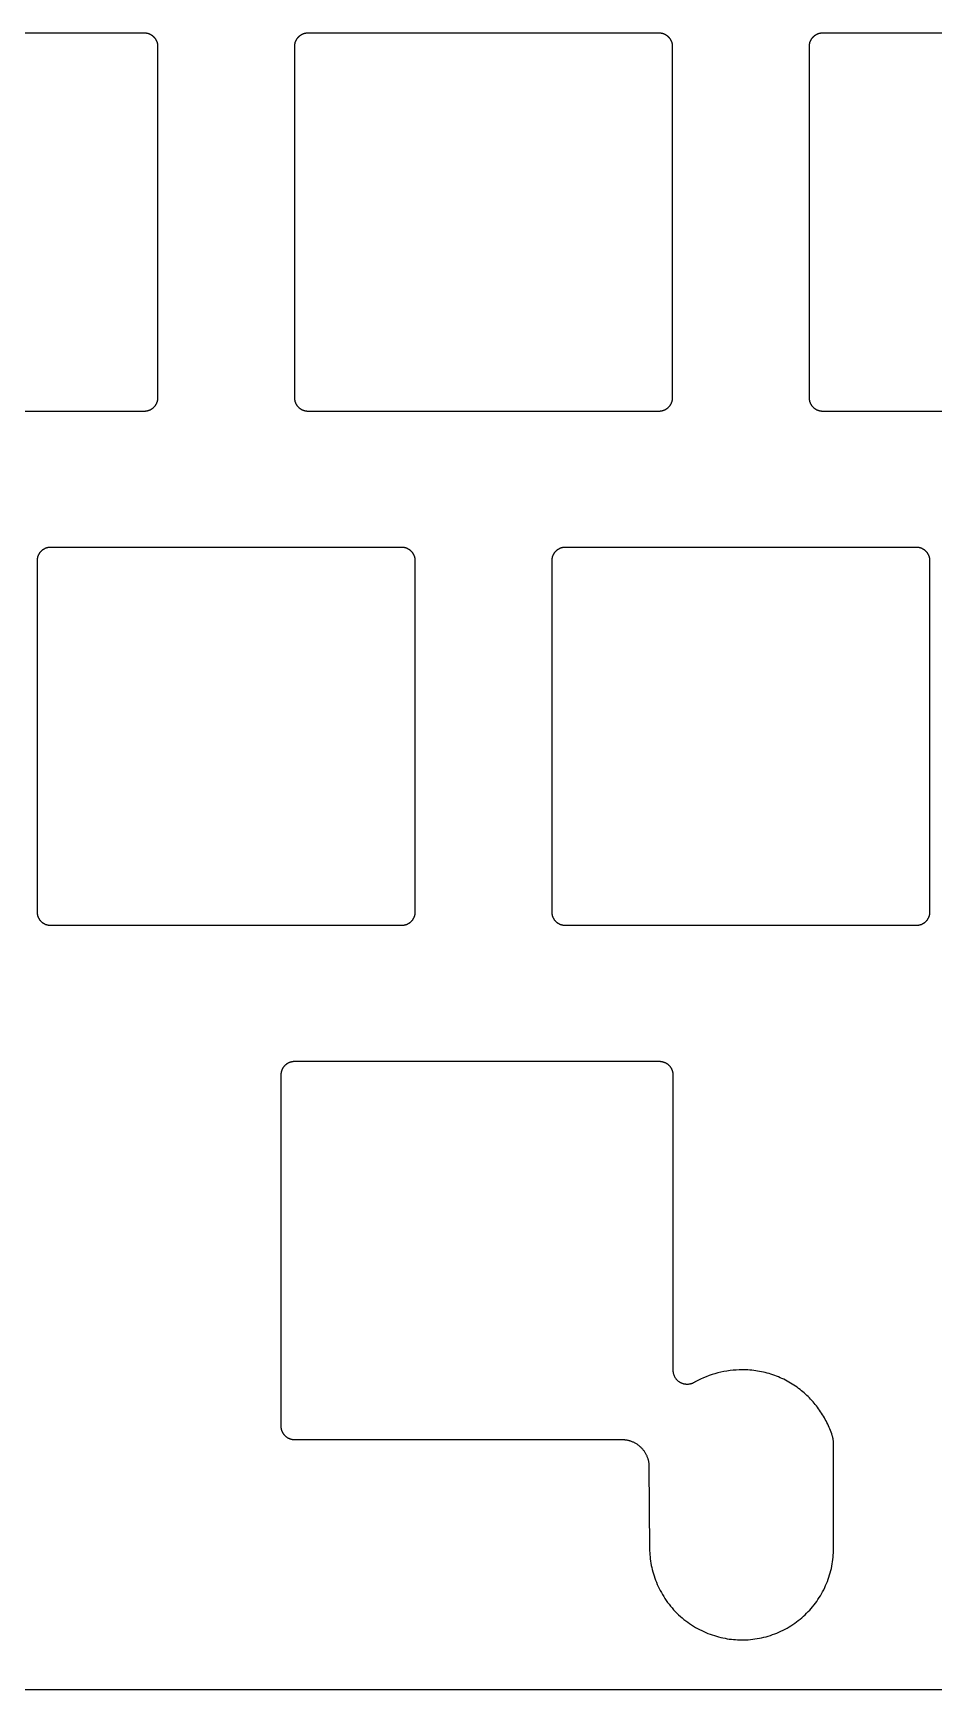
# Model space of a CAD drawing. Header units: millimetres. Extents: x -9 to 295, y -92 to 16.
# Drawn here: x 35.7 to 69.1, y -92.5 to -31.1 of the extents above; entities that cross this region are included whole.
import ezdxf

# ---------------------------------------------------------------- set-up
doc = ezdxf.new("R2010")
doc.units = ezdxf.units.MM
doc.layers.add('Layer 01', color=18, linetype='Continuous', true_color=0x000000)

msp = doc.modelspace()

# ---------------------------------------------------------------- linework, layer by layer
at = {"layer": 'Layer 01'}
for points in [[(26.837, -45.1), (39.838, -45.1), (39.849, -45.1), (39.86, -45.1), (39.871, -45.099), (39.882, -45.098), (39.894, -45.097), (39.905, -45.095), (39.917, -45.094), (39.928, -45.092), (39.94, -45.089), (39.952, -45.087), (39.963, -45.084), (39.975, -45.081), (39.987, -45.077), (39.998, -45.073), (40.01, -45.069), (40.022, -45.065), (40.033, -45.06), (40.045, -45.055), (40.056, -45.05), (40.067, -45.044), (40.078, -45.038), (40.089, -45.032), (40.1, -45.025), (40.111, -45.018), (40.122, -45.011), (40.132, -45.004), (40.143, -44.996), (40.153, -44.988), (40.163, -44.98), (40.172, -44.971), (40.182, -44.963), (40.191, -44.954), (40.2, -44.944), (40.209, -44.935), (40.217, -44.925), (40.226, -44.915), (40.234, -44.905), (40.241, -44.895), (40.249, -44.884), (40.256, -44.874), (40.263, -44.863), (40.269, -44.852), (40.276, -44.841), (40.282, -44.83), (40.287, -44.818), (40.293, -44.807), (40.298, -44.796), (40.302, -44.784), (40.307, -44.772), (40.311, -44.761), (40.315, -44.749), (40.318, -44.738), (40.321, -44.726), (40.324, -44.714), (40.327, -44.703), (40.329, -44.691), (40.331, -44.679), (40.333, -44.668), (40.334, -44.656), (40.335, -44.645), (40.336, -44.634), (40.337, -44.622), (40.337, -44.611), (40.338, -44.6), (40.338, -31.6), (40.337, -31.589), (40.337, -31.578), (40.336, -31.566), (40.335, -31.555), (40.334, -31.544), (40.333, -31.532), (40.331, -31.521), (40.329, -31.509), (40.327, -31.497), (40.324, -31.486), (40.321, -31.474), (40.318, -31.462), (40.315, -31.451), (40.311, -31.439), (40.307, -31.428), (40.302, -31.416), (40.298, -31.405), (40.293, -31.393), (40.287, -31.382), (40.282, -31.37), (40.276, -31.359), (40.269, -31.348), (40.263, -31.337), (40.256, -31.326), (40.249, -31.316), (40.241, -31.305), (40.234, -31.295), (40.226, -31.285), (40.217, -31.275), (40.209, -31.265), (40.2, -31.256), (40.191, -31.247), (40.182, -31.237), (40.172, -31.229), (40.163, -31.22), (40.153, -31.212), (40.143, -31.204), (40.132, -31.196), (40.122, -31.189), (40.111, -31.182), (40.1, -31.175), (40.089, -31.168), (40.078, -31.162), (40.067, -31.156), (40.056, -31.15), (40.045, -31.145), (40.033, -31.14), (40.022, -31.135), (40.01, -31.131), (39.998, -31.127), (39.987, -31.123), (39.975, -31.119), (39.963, -31.116), (39.952, -31.113), (39.94, -31.111), (39.928, -31.108), (39.917, -31.106), (39.905, -31.105), (39.894, -31.103), (39.882, -31.102), (39.871, -31.101), (39.86, -31.101), (39.849, -31.1), (39.838, -31.1), (26.837, -31.1)], [(77.938, -31.1), (64.937, -31.1), (64.926, -31.1), (64.915, -31.101), (64.904, -31.101), (64.893, -31.102), (64.881, -31.103), (64.87, -31.105), (64.858, -31.106), (64.846, -31.108), (64.835, -31.111), (64.823, -31.113), (64.812, -31.116), (64.8, -31.119), (64.788, -31.123), (64.777, -31.127), (64.765, -31.131), (64.753, -31.135), (64.742, -31.14), (64.73, -31.145), (64.719, -31.15), (64.708, -31.156), (64.697, -31.162), (64.686, -31.168), (64.675, -31.175), (64.664, -31.182), (64.653, -31.189), (64.643, -31.196), (64.632, -31.204), (64.622, -31.212), (64.612, -31.22), (64.603, -31.229), (64.593, -31.237), (64.584, -31.247), (64.575, -31.256), (64.566, -31.265), (64.558, -31.275), (64.549, -31.285), (64.541, -31.295), (64.534, -31.305), (64.526, -31.316), (64.519, -31.326), (64.512, -31.337), (64.506, -31.348), (64.499, -31.359), (64.493, -31.37), (64.488, -31.382), (64.482, -31.393), (64.477, -31.405), (64.473, -31.416), (64.468, -31.428), (64.464, -31.439), (64.46, -31.451), (64.457, -31.462), (64.454, -31.474), (64.451, -31.486), (64.448, -31.497), (64.446, -31.509), (64.444, -31.521), (64.442, -31.532), (64.441, -31.544), (64.439, -31.555), (64.439, -31.566), (64.438, -31.578), (64.438, -31.589), (64.437, -31.6), (64.437, -44.6), (64.438, -44.611), (64.438, -44.622), (64.439, -44.634), (64.439, -44.645), (64.441, -44.656), (64.442, -44.668), (64.444, -44.679), (64.446, -44.691), (64.448, -44.703), (64.451, -44.714), (64.454, -44.726), (64.457, -44.738), (64.46, -44.749), (64.464, -44.761), (64.468, -44.772), (64.473, -44.784), (64.477, -44.796), (64.482, -44.807), (64.488, -44.818), (64.493, -44.83), (64.499, -44.841), (64.506, -44.852), (64.512, -44.863), (64.519, -44.874), (64.526, -44.884), (64.534, -44.895), (64.541, -44.905), (64.549, -44.915), (64.558, -44.925), (64.566, -44.935), (64.575, -44.944), (64.584, -44.954), (64.593, -44.963), (64.603, -44.971), (64.612, -44.98), (64.622, -44.988), (64.632, -44.996), (64.643, -45.004), (64.653, -45.011), (64.664, -45.018), (64.675, -45.025), (64.686, -45.032), (64.697, -45.038), (64.708, -45.044), (64.719, -45.05), (64.73, -45.055), (64.742, -45.06), (64.753, -45.065), (64.765, -45.069), (64.777, -45.073), (64.788, -45.077), (64.8, -45.081), (64.812, -45.084), (64.823, -45.087), (64.835, -45.089), (64.846, -45.092), (64.858, -45.094), (64.87, -45.095), (64.881, -45.097), (64.893, -45.098), (64.904, -45.099), (64.915, -45.1), (64.926, -45.1), (64.937, -45.1), (77.938, -45.1)], [(273.428, -92.474), (12.308, -92.474)]]:
    msp.add_lwpolyline(points, dxfattribs=at)
for points in [[(45.887, -45.1), (58.888, -45.1), (58.899, -45.1), (58.91, -45.1), (58.921, -45.099), (58.932, -45.098), (58.944, -45.097), (58.955, -45.095), (58.967, -45.094), (58.978, -45.092), (58.99, -45.089), (59.002, -45.087), (59.013, -45.084), (59.025, -45.081), (59.037, -45.077), (59.048, -45.073), (59.06, -45.069), (59.072, -45.065), (59.083, -45.06), (59.095, -45.055), (59.106, -45.05), (59.117, -45.044), (59.128, -45.038), (59.139, -45.032), (59.15, -45.025), (59.161, -45.018), (59.172, -45.011), (59.182, -45.004), (59.193, -44.996), (59.203, -44.988), (59.213, -44.98), (59.222, -44.971), (59.232, -44.963), (59.241, -44.954), (59.25, -44.944), (59.259, -44.935), (59.267, -44.925), (59.276, -44.915), (59.284, -44.905), (59.291, -44.895), (59.299, -44.884), (59.306, -44.874), (59.313, -44.863), (59.319, -44.852), (59.326, -44.841), (59.332, -44.83), (59.337, -44.818), (59.343, -44.807), (59.348, -44.796), (59.352, -44.784), (59.357, -44.772), (59.361, -44.761), (59.365, -44.749), (59.368, -44.738), (59.371, -44.726), (59.374, -44.714), (59.377, -44.703), (59.379, -44.691), (59.381, -44.679), (59.383, -44.668), (59.384, -44.656), (59.385, -44.645), (59.386, -44.634), (59.387, -44.622), (59.387, -44.611), (59.388, -44.6), (59.388, -31.6), (59.387, -31.589), (59.387, -31.578), (59.386, -31.566), (59.385, -31.555), (59.384, -31.544), (59.383, -31.532), (59.381, -31.521), (59.379, -31.509), (59.377, -31.497), (59.374, -31.486), (59.371, -31.474), (59.368, -31.462), (59.365, -31.451), (59.361, -31.439), (59.357, -31.428), (59.352, -31.416), (59.348, -31.405), (59.343, -31.393), (59.337, -31.382), (59.332, -31.37), (59.326, -31.359), (59.319, -31.348), (59.313, -31.337), (59.306, -31.326), (59.299, -31.316), (59.291, -31.305), (59.284, -31.295), (59.276, -31.285), (59.267, -31.275), (59.259, -31.265), (59.25, -31.256), (59.241, -31.247), (59.232, -31.237), (59.222, -31.229), (59.213, -31.22), (59.203, -31.212), (59.193, -31.204), (59.182, -31.196), (59.172, -31.189), (59.161, -31.182), (59.15, -31.175), (59.139, -31.168), (59.128, -31.162), (59.117, -31.156), (59.106, -31.15), (59.095, -31.145), (59.083, -31.14), (59.072, -31.135), (59.06, -31.131), (59.048, -31.127), (59.037, -31.123), (59.025, -31.119), (59.013, -31.116), (59.002, -31.113), (58.99, -31.111), (58.978, -31.108), (58.967, -31.106), (58.955, -31.105), (58.944, -31.103), (58.932, -31.102), (58.921, -31.101), (58.91, -31.101), (58.899, -31.1), (58.888, -31.1), (45.887, -31.1), (45.876, -31.1), (45.865, -31.101), (45.854, -31.101), (45.843, -31.102), (45.831, -31.103), (45.82, -31.105), (45.808, -31.106), (45.796, -31.108), (45.785, -31.111), (45.773, -31.113), (45.762, -31.116), (45.75, -31.119), (45.738, -31.123), (45.727, -31.127), (45.715, -31.131), (45.703, -31.135), (45.692, -31.14), (45.68, -31.145), (45.669, -31.15), (45.658, -31.156), (45.647, -31.162), (45.636, -31.168), (45.625, -31.175), (45.614, -31.182), (45.603, -31.189), (45.593, -31.196), (45.582, -31.204), (45.572, -31.212), (45.562, -31.22), (45.553, -31.229), (45.543, -31.237), (45.534, -31.247), (45.525, -31.256), (45.516, -31.265), (45.508, -31.275), (45.499, -31.285), (45.491, -31.295), (45.484, -31.305), (45.476, -31.316), (45.469, -31.326), (45.462, -31.337), (45.456, -31.348), (45.449, -31.359), (45.443, -31.37), (45.438, -31.382), (45.432, -31.393), (45.427, -31.405), (45.423, -31.416), (45.418, -31.428), (45.414, -31.439), (45.41, -31.451), (45.407, -31.462), (45.404, -31.474), (45.401, -31.486), (45.398, -31.497), (45.396, -31.509), (45.394, -31.521), (45.392, -31.532), (45.391, -31.544), (45.389, -31.555), (45.389, -31.566), (45.388, -31.578), (45.388, -31.589), (45.387, -31.6), (45.387, -44.6), (45.388, -44.611), (45.388, -44.622), (45.389, -44.634), (45.389, -44.645), (45.391, -44.656), (45.392, -44.668), (45.394, -44.679), (45.396, -44.691), (45.398, -44.703), (45.401, -44.714), (45.404, -44.726), (45.407, -44.738), (45.41, -44.749), (45.414, -44.761), (45.418, -44.772), (45.423, -44.784), (45.427, -44.796), (45.432, -44.807), (45.438, -44.818), (45.443, -44.83), (45.449, -44.841), (45.456, -44.852), (45.462, -44.863), (45.469, -44.874), (45.476, -44.884), (45.484, -44.895), (45.491, -44.905), (45.499, -44.915), (45.508, -44.925), (45.516, -44.935), (45.525, -44.944), (45.534, -44.954), (45.543, -44.963), (45.553, -44.971), (45.562, -44.98), (45.572, -44.988), (45.582, -44.996), (45.593, -45.004), (45.603, -45.011), (45.614, -45.018), (45.625, -45.025), (45.636, -45.032), (45.647, -45.038), (45.658, -45.044), (45.669, -45.05), (45.68, -45.055), (45.692, -45.06), (45.703, -45.065), (45.715, -45.069), (45.727, -45.073), (45.738, -45.077), (45.75, -45.081), (45.762, -45.084), (45.773, -45.087), (45.785, -45.089), (45.796, -45.092), (45.808, -45.094), (45.82, -45.095), (45.831, -45.097), (45.843, -45.098), (45.854, -45.099), (45.865, -45.1), (45.876, -45.1)], [(36.362, -64.15), (49.363, -64.15), (49.374, -64.15), (49.385, -64.15), (49.396, -64.149), (49.407, -64.148), (49.419, -64.147), (49.43, -64.145), (49.442, -64.144), (49.453, -64.142), (49.465, -64.139), (49.477, -64.137), (49.488, -64.134), (49.5, -64.131), (49.512, -64.127), (49.523, -64.123), (49.535, -64.119), (49.547, -64.115), (49.558, -64.11), (49.57, -64.105), (49.581, -64.1), (49.592, -64.094), (49.603, -64.088), (49.614, -64.082), (49.625, -64.075), (49.636, -64.069), (49.647, -64.061), (49.657, -64.054), (49.668, -64.046), (49.678, -64.038), (49.688, -64.03), (49.697, -64.021), (49.707, -64.013), (49.716, -64.004), (49.725, -63.994), (49.734, -63.985), (49.742, -63.975), (49.751, -63.965), (49.759, -63.955), (49.766, -63.945), (49.774, -63.934), (49.781, -63.924), (49.788, -63.913), (49.794, -63.902), (49.801, -63.891), (49.807, -63.88), (49.812, -63.868), (49.818, -63.857), (49.823, -63.846), (49.827, -63.834), (49.832, -63.822), (49.836, -63.811), (49.84, -63.799), (49.843, -63.788), (49.846, -63.776), (49.849, -63.764), (49.852, -63.753), (49.854, -63.741), (49.856, -63.729), (49.858, -63.718), (49.859, -63.706), (49.86, -63.695), (49.861, -63.684), (49.862, -63.672), (49.862, -63.661), (49.863, -63.65), (49.863, -50.65), (49.862, -50.639), (49.862, -50.628), (49.861, -50.616), (49.86, -50.605), (49.859, -50.594), (49.858, -50.582), (49.856, -50.571), (49.854, -50.559), (49.852, -50.547), (49.849, -50.536), (49.846, -50.524), (49.843, -50.512), (49.84, -50.501), (49.836, -50.489), (49.832, -50.478), (49.827, -50.466), (49.823, -50.455), (49.818, -50.443), (49.812, -50.432), (49.807, -50.42), (49.801, -50.409), (49.794, -50.398), (49.788, -50.387), (49.781, -50.376), (49.774, -50.366), (49.766, -50.355), (49.759, -50.345), (49.751, -50.335), (49.742, -50.325), (49.734, -50.315), (49.725, -50.306), (49.716, -50.297), (49.707, -50.287), (49.697, -50.279), (49.688, -50.27), (49.678, -50.262), (49.668, -50.254), (49.657, -50.246), (49.647, -50.239), (49.636, -50.232), (49.625, -50.225), (49.614, -50.218), (49.603, -50.212), (49.592, -50.206), (49.581, -50.2), (49.57, -50.195), (49.558, -50.19), (49.547, -50.185), (49.535, -50.181), (49.523, -50.177), (49.512, -50.173), (49.5, -50.169), (49.488, -50.166), (49.477, -50.163), (49.465, -50.161), (49.453, -50.158), (49.442, -50.156), (49.43, -50.155), (49.419, -50.153), (49.407, -50.152), (49.396, -50.151), (49.385, -50.151), (49.374, -50.15), (49.363, -50.15), (36.362, -50.15), (36.351, -50.15), (36.34, -50.151), (36.329, -50.151), (36.318, -50.152), (36.306, -50.153), (36.295, -50.155), (36.283, -50.156), (36.271, -50.158), (36.26, -50.161), (36.248, -50.163), (36.237, -50.166), (36.225, -50.169), (36.213, -50.173), (36.202, -50.177), (36.19, -50.181), (36.178, -50.185), (36.167, -50.19), (36.155, -50.195), (36.144, -50.2), (36.133, -50.206), (36.122, -50.212), (36.111, -50.218), (36.1, -50.225), (36.089, -50.232), (36.078, -50.239), (36.068, -50.246), (36.057, -50.254), (36.047, -50.262), (36.037, -50.27), (36.028, -50.279), (36.018, -50.287), (36.009, -50.297), (36, -50.306), (35.991, -50.315), (35.983, -50.325), (35.974, -50.335), (35.966, -50.345), (35.959, -50.355), (35.951, -50.366), (35.944, -50.376), (35.937, -50.387), (35.931, -50.398), (35.924, -50.409), (35.918, -50.42), (35.913, -50.432), (35.907, -50.443), (35.902, -50.455), (35.898, -50.466), (35.893, -50.478), (35.889, -50.489), (35.885, -50.501), (35.882, -50.512), (35.879, -50.524), (35.876, -50.536), (35.873, -50.547), (35.871, -50.559), (35.869, -50.571), (35.867, -50.582), (35.866, -50.594), (35.864, -50.605), (35.864, -50.616), (35.863, -50.628), (35.863, -50.639), (35.862, -50.65), (35.862, -63.65), (35.863, -63.661), (35.863, -63.672), (35.864, -63.684), (35.864, -63.695), (35.866, -63.706), (35.867, -63.718), (35.869, -63.729), (35.871, -63.741), (35.873, -63.753), (35.876, -63.764), (35.879, -63.776), (35.882, -63.788), (35.885, -63.799), (35.889, -63.811), (35.893, -63.822), (35.898, -63.834), (35.902, -63.846), (35.907, -63.857), (35.913, -63.868), (35.918, -63.88), (35.924, -63.891), (35.931, -63.902), (35.937, -63.913), (35.944, -63.924), (35.951, -63.934), (35.959, -63.945), (35.966, -63.955), (35.974, -63.965), (35.983, -63.975), (35.991, -63.985), (36, -63.994), (36.009, -64.004), (36.018, -64.013), (36.028, -64.021), (36.037, -64.03), (36.047, -64.038), (36.057, -64.046), (36.068, -64.054), (36.078, -64.061), (36.089, -64.069), (36.1, -64.075), (36.111, -64.082), (36.122, -64.088), (36.133, -64.094), (36.144, -64.1), (36.155, -64.105), (36.167, -64.11), (36.178, -64.115), (36.19, -64.119), (36.202, -64.123), (36.213, -64.127), (36.225, -64.131), (36.237, -64.134), (36.248, -64.137), (36.26, -64.139), (36.271, -64.142), (36.283, -64.144), (36.295, -64.145), (36.306, -64.147), (36.318, -64.148), (36.329, -64.149), (36.34, -64.15), (36.351, -64.15)], [(55.412, -64.15), (68.413, -64.15), (68.424, -64.15), (68.435, -64.15), (68.446, -64.149), (68.457, -64.148), (68.469, -64.147), (68.48, -64.145), (68.492, -64.144), (68.503, -64.142), (68.515, -64.139), (68.527, -64.137), (68.538, -64.134), (68.55, -64.131), (68.562, -64.127), (68.573, -64.123), (68.585, -64.119), (68.597, -64.115), (68.608, -64.11), (68.62, -64.105), (68.631, -64.1), (68.642, -64.094), (68.653, -64.088), (68.664, -64.082), (68.675, -64.075), (68.686, -64.069), (68.697, -64.061), (68.707, -64.054), (68.718, -64.046), (68.728, -64.038), (68.738, -64.03), (68.747, -64.021), (68.757, -64.013), (68.766, -64.004), (68.775, -63.994), (68.784, -63.985), (68.792, -63.975), (68.801, -63.965), (68.809, -63.955), (68.816, -63.945), (68.824, -63.934), (68.831, -63.924), (68.838, -63.913), (68.844, -63.902), (68.851, -63.891), (68.857, -63.88), (68.862, -63.868), (68.868, -63.857), (68.873, -63.846), (68.877, -63.834), (68.882, -63.822), (68.886, -63.811), (68.89, -63.799), (68.893, -63.788), (68.896, -63.776), (68.899, -63.764), (68.902, -63.753), (68.904, -63.741), (68.906, -63.729), (68.908, -63.718), (68.909, -63.706), (68.91, -63.695), (68.911, -63.684), (68.912, -63.672), (68.912, -63.661), (68.913, -63.65), (68.913, -50.65), (68.912, -50.639), (68.912, -50.628), (68.911, -50.616), (68.91, -50.605), (68.909, -50.594), (68.908, -50.582), (68.906, -50.571), (68.904, -50.559), (68.902, -50.547), (68.899, -50.536), (68.896, -50.524), (68.893, -50.512), (68.89, -50.501), (68.886, -50.489), (68.882, -50.478), (68.877, -50.466), (68.873, -50.455), (68.868, -50.443), (68.862, -50.432), (68.857, -50.42), (68.851, -50.409), (68.844, -50.398), (68.838, -50.387), (68.831, -50.376), (68.824, -50.366), (68.816, -50.355), (68.809, -50.345), (68.801, -50.335), (68.792, -50.325), (68.784, -50.315), (68.775, -50.306), (68.766, -50.297), (68.757, -50.287), (68.747, -50.279), (68.738, -50.27), (68.728, -50.262), (68.718, -50.254), (68.707, -50.246), (68.697, -50.239), (68.686, -50.232), (68.675, -50.225), (68.664, -50.218), (68.653, -50.212), (68.642, -50.206), (68.631, -50.2), (68.62, -50.195), (68.608, -50.19), (68.597, -50.185), (68.585, -50.181), (68.573, -50.177), (68.562, -50.173), (68.55, -50.169), (68.538, -50.166), (68.527, -50.163), (68.515, -50.161), (68.503, -50.158), (68.492, -50.156), (68.48, -50.155), (68.469, -50.153), (68.457, -50.152), (68.446, -50.151), (68.435, -50.151), (68.424, -50.15), (68.413, -50.15), (55.412, -50.15), (55.401, -50.15), (55.39, -50.151), (55.379, -50.151), (55.368, -50.152), (55.356, -50.153), (55.345, -50.155), (55.333, -50.156), (55.321, -50.158), (55.31, -50.161), (55.298, -50.163), (55.287, -50.166), (55.275, -50.169), (55.263, -50.173), (55.252, -50.177), (55.24, -50.181), (55.228, -50.185), (55.217, -50.19), (55.205, -50.195), (55.194, -50.2), (55.183, -50.206), (55.172, -50.212), (55.161, -50.218), (55.15, -50.225), (55.139, -50.232), (55.128, -50.239), (55.118, -50.246), (55.107, -50.254), (55.097, -50.262), (55.087, -50.27), (55.078, -50.279), (55.068, -50.287), (55.059, -50.297), (55.05, -50.306), (55.041, -50.315), (55.033, -50.325), (55.024, -50.335), (55.016, -50.345), (55.009, -50.355), (55.001, -50.366), (54.994, -50.376), (54.987, -50.387), (54.981, -50.398), (54.974, -50.409), (54.968, -50.42), (54.963, -50.432), (54.957, -50.443), (54.952, -50.455), (54.948, -50.466), (54.943, -50.478), (54.939, -50.489), (54.935, -50.501), (54.932, -50.512), (54.929, -50.524), (54.926, -50.536), (54.923, -50.547), (54.921, -50.559), (54.919, -50.571), (54.917, -50.582), (54.916, -50.594), (54.914, -50.605), (54.914, -50.616), (54.913, -50.628), (54.913, -50.639), (54.912, -50.65), (54.912, -63.65), (54.913, -63.661), (54.913, -63.672), (54.914, -63.684), (54.914, -63.695), (54.916, -63.706), (54.917, -63.718), (54.919, -63.729), (54.921, -63.741), (54.923, -63.753), (54.926, -63.764), (54.929, -63.776), (54.932, -63.788), (54.935, -63.799), (54.939, -63.811), (54.943, -63.822), (54.948, -63.834), (54.952, -63.846), (54.957, -63.857), (54.963, -63.868), (54.968, -63.88), (54.974, -63.891), (54.981, -63.902), (54.987, -63.913), (54.994, -63.924), (55.001, -63.934), (55.009, -63.945), (55.016, -63.955), (55.024, -63.965), (55.033, -63.975), (55.041, -63.985), (55.05, -63.994), (55.059, -64.004), (55.068, -64.013), (55.078, -64.021), (55.087, -64.03), (55.097, -64.038), (55.107, -64.046), (55.118, -64.054), (55.128, -64.061), (55.139, -64.069), (55.15, -64.075), (55.161, -64.082), (55.172, -64.088), (55.183, -64.094), (55.194, -64.1), (55.205, -64.105), (55.217, -64.11), (55.228, -64.115), (55.24, -64.119), (55.252, -64.123), (55.263, -64.127), (55.275, -64.131), (55.287, -64.134), (55.298, -64.137), (55.31, -64.139), (55.321, -64.142), (55.333, -64.144), (55.345, -64.145), (55.356, -64.147), (55.368, -64.148), (55.379, -64.149), (55.39, -64.15), (55.401, -64.15)], [(59.411, -80.66), (59.411, -69.699), (59.411, -69.69), (59.411, -69.681), (59.41, -69.672), (59.409, -69.662), (59.409, -69.653), (59.408, -69.644), (59.406, -69.635), (59.405, -69.625), (59.404, -69.616), (59.402, -69.607), (59.4, -69.598), (59.398, -69.588), (59.395, -69.579), (59.393, -69.57), (59.39, -69.56), (59.387, -69.551), (59.384, -69.542), (59.381, -69.533), (59.378, -69.524), (59.374, -69.514), (59.37, -69.505), (59.366, -69.496), (59.362, -69.488), (59.358, -69.479), (59.353, -69.47), (59.349, -69.461), (59.344, -69.453), (59.339, -69.444), (59.333, -69.436), (59.328, -69.427), (59.322, -69.419), (59.317, -69.411), (59.311, -69.403), (59.305, -69.395), (59.298, -69.387), (59.292, -69.38), (59.286, -69.372), (59.279, -69.365), (59.272, -69.358), (59.265, -69.351), (59.258, -69.344), (59.251, -69.337), (59.244, -69.33), (59.236, -69.324), (59.229, -69.318), (59.221, -69.311), (59.214, -69.305), (59.206, -69.3), (59.198, -69.294), (59.19, -69.289), (59.182, -69.283), (59.174, -69.278), (59.166, -69.273), (59.157, -69.268), (59.149, -69.264), (59.141, -69.26), (59.132, -69.255), (59.124, -69.251), (59.116, -69.247), (59.107, -69.244), (59.099, -69.24), (59.09, -69.237), (59.082, -69.234), (59.073, -69.231), (59.062, -69.227), (59.051, -69.223), (59.039, -69.22), (59.028, -69.217), (59.016, -69.214), (59.005, -69.212), (58.993, -69.21), (58.982, -69.208), (58.97, -69.206), (58.958, -69.204), (58.946, -69.203), (58.935, -69.202), (58.923, -69.201), (58.911, -69.2), (58.899, -69.2), (58.888, -69.2), (45.387, -69.2), (45.375, -69.2), (45.363, -69.2), (45.351, -69.201), (45.339, -69.202), (45.327, -69.203), (45.315, -69.205), (45.303, -69.207), (45.291, -69.209), (45.279, -69.212), (45.267, -69.215), (45.255, -69.218), (45.243, -69.221), (45.231, -69.225), (45.219, -69.229), (45.208, -69.233), (45.196, -69.238), (45.185, -69.243), (45.173, -69.248), (45.162, -69.253), (45.151, -69.259), (45.14, -69.265), (45.13, -69.271), (45.119, -69.278), (45.109, -69.285), (45.099, -69.292), (45.089, -69.299), (45.079, -69.306), (45.07, -69.314), (45.06, -69.322), (45.051, -69.33), (45.042, -69.338), (45.034, -69.346), (45.026, -69.355), (45.017, -69.364), (45.009, -69.373), (45.001, -69.382), (44.994, -69.391), (44.986, -69.401), (44.979, -69.411), (44.972, -69.421), (44.966, -69.432), (44.959, -69.442), (44.953, -69.453), (44.947, -69.464), (44.941, -69.475), (44.936, -69.486), (44.93, -69.497), (44.926, -69.508), (44.921, -69.52), (44.917, -69.532), (44.913, -69.543), (44.909, -69.555), (44.905, -69.567), (44.902, -69.579), (44.899, -69.591), (44.897, -69.603), (44.895, -69.615), (44.893, -69.627), (44.891, -69.64), (44.89, -69.652), (44.889, -69.664), (44.888, -69.676), (44.888, -69.688), (44.887, -69.7), (44.887, -82.7), (44.888, -82.711), (44.888, -82.722), (44.889, -82.733), (44.889, -82.745), (44.891, -82.756), (44.892, -82.768), (44.894, -82.779), (44.896, -82.791), (44.898, -82.802), (44.901, -82.814), (44.904, -82.826), (44.907, -82.837), (44.91, -82.849), (44.914, -82.861), (44.918, -82.872), (44.923, -82.884), (44.927, -82.895), (44.932, -82.907), (44.938, -82.918), (44.943, -82.93), (44.949, -82.941), (44.956, -82.952), (44.962, -82.963), (44.969, -82.973), (44.976, -82.984), (44.984, -82.995), (44.991, -83.005), (44.999, -83.015), (45.008, -83.025), (45.016, -83.035), (45.025, -83.044), (45.034, -83.053), (45.043, -83.062), (45.053, -83.071), (45.062, -83.08), (45.072, -83.088), (45.082, -83.096), (45.093, -83.104), (45.103, -83.111), (45.114, -83.118), (45.125, -83.125), (45.136, -83.132), (45.147, -83.138), (45.158, -83.144), (45.169, -83.15), (45.18, -83.155), (45.192, -83.16), (45.203, -83.165), (45.215, -83.169), (45.227, -83.173), (45.238, -83.177), (45.25, -83.181), (45.262, -83.184), (45.273, -83.187), (45.285, -83.189), (45.296, -83.192), (45.308, -83.194), (45.32, -83.195), (45.331, -83.197), (45.343, -83.198), (45.354, -83.199), (45.365, -83.199), (45.376, -83.2), (45.387, -83.2), (57.511, -83.199), (57.534, -83.2), (57.556, -83.201), (57.579, -83.202), (57.601, -83.204), (57.624, -83.206), (57.647, -83.209), (57.67, -83.213), (57.693, -83.217), (57.716, -83.222), (57.74, -83.227), (57.763, -83.233), (57.786, -83.239), (57.809, -83.246), (57.832, -83.254), (57.856, -83.262), (57.879, -83.271), (57.902, -83.28), (57.924, -83.291), (57.947, -83.301), (57.969, -83.313), (57.992, -83.324), (58.014, -83.337), (58.036, -83.35), (58.057, -83.364), (58.078, -83.378), (58.099, -83.393), (58.12, -83.408), (58.14, -83.424), (58.16, -83.441), (58.179, -83.458), (58.198, -83.475), (58.216, -83.493), (58.234, -83.512), (58.252, -83.531), (58.269, -83.55), (58.286, -83.57), (58.302, -83.59), (58.317, -83.61), (58.332, -83.631), (58.346, -83.652), (58.36, -83.674), (58.373, -83.696), (58.386, -83.718), (58.398, -83.74), (58.409, -83.762), (58.42, -83.785), (58.43, -83.808), (58.439, -83.831), (58.448, -83.854), (58.457, -83.877), (58.464, -83.9), (58.471, -83.923), (58.478, -83.946), (58.484, -83.97), (58.489, -83.993), (58.494, -84.016), (58.498, -84.039), (58.501, -84.062), (58.504, -84.085), (58.507, -84.108), (58.509, -84.131), (58.51, -84.153), (58.511, -84.175), (58.512, -84.198), (58.533, -87.244), (58.535, -87.319), (58.538, -87.395), (58.544, -87.472), (58.551, -87.549), (58.56, -87.626), (58.57, -87.704), (58.583, -87.782), (58.597, -87.861), (58.614, -87.939), (58.632, -88.018), (58.653, -88.097), (58.675, -88.176), (58.7, -88.254), (58.726, -88.333), (58.755, -88.411), (58.785, -88.489), (58.818, -88.567), (58.853, -88.644), (58.89, -88.721), (58.929, -88.797), (58.97, -88.872), (59.013, -88.947), (59.058, -89.02), (59.104, -89.093), (59.153, -89.165), (59.204, -89.235), (59.257, -89.305), (59.312, -89.373), (59.368, -89.44), (59.426, -89.505), (59.486, -89.569), (59.547, -89.631), (59.61, -89.692), (59.675, -89.751), (59.741, -89.809), (59.808, -89.864), (59.877, -89.918), (59.947, -89.97), (60.018, -90.021), (60.09, -90.069), (60.163, -90.115), (60.237, -90.159), (60.312, -90.202), (60.388, -90.242), (60.464, -90.28), (60.541, -90.316), (60.618, -90.35), (60.696, -90.382), (60.775, -90.412), (60.853, -90.44), (60.932, -90.466), (61.011, -90.489), (61.09, -90.511), (61.169, -90.531), (61.248, -90.548), (61.327, -90.564), (61.405, -90.578), (61.484, -90.59), (61.562, -90.6), (61.639, -90.608), (61.716, -90.614), (61.793, -90.619), (61.869, -90.621), (61.944, -90.623), (62.025, -90.622), (62.107, -90.619), (62.189, -90.615), (62.271, -90.608), (62.354, -90.599), (62.436, -90.588), (62.518, -90.576), (62.6, -90.561), (62.682, -90.544), (62.764, -90.525), (62.845, -90.504), (62.926, -90.481), (63.007, -90.456), (63.087, -90.428), (63.166, -90.399), (63.244, -90.368), (63.322, -90.335), (63.399, -90.3), (63.475, -90.263), (63.55, -90.225), (63.623, -90.184), (63.696, -90.142), (63.768, -90.098), (63.838, -90.052), (63.907, -90.005), (63.974, -89.956), (64.04, -89.906), (64.105, -89.854), (64.168, -89.801), (64.23, -89.747), (64.29, -89.691), (64.348, -89.635), (64.405, -89.576), (64.461, -89.517), (64.515, -89.455), (64.569, -89.392), (64.621, -89.328), (64.671, -89.262), (64.72, -89.195), (64.767, -89.126), (64.813, -89.056), (64.858, -88.985), (64.9, -88.912), (64.941, -88.839), (64.98, -88.764), (65.017, -88.688), (65.052, -88.611), (65.086, -88.534), (65.117, -88.455), (65.147, -88.376), (65.174, -88.296), (65.199, -88.216), (65.223, -88.135), (65.244, -88.054), (65.263, -87.972), (65.281, -87.89), (65.296, -87.808), (65.309, -87.726), (65.32, -87.644), (65.329, -87.561), (65.336, -87.479), (65.341, -87.397), (65.344, -87.316), (65.345, -87.234), (65.345, -83.363), (65.345, -83.343), (65.344, -83.324), (65.343, -83.304), (65.342, -83.285), (65.34, -83.265), (65.338, -83.246), (65.335, -83.226), (65.333, -83.207), (65.329, -83.188), (65.326, -83.168), (65.322, -83.149), (65.317, -83.13), (65.313, -83.111), (65.308, -83.092), (65.302, -83.074), (65.296, -83.055), (65.276, -82.993), (65.254, -82.932), (65.231, -82.871), (65.207, -82.81), (65.182, -82.749), (65.155, -82.689), (65.128, -82.629), (65.099, -82.57), (65.069, -82.511), (65.038, -82.453), (65.006, -82.395), (64.973, -82.337), (64.939, -82.281), (64.903, -82.225), (64.867, -82.169), (64.829, -82.114), (64.791, -82.06), (64.751, -82.007), (64.711, -81.954), (64.669, -81.903), (64.627, -81.852), (64.584, -81.801), (64.54, -81.752), (64.495, -81.704), (64.449, -81.656), (64.402, -81.61), (64.355, -81.564), (64.307, -81.52), (64.258, -81.476), (64.208, -81.433), (64.158, -81.392), (64.107, -81.351), (64.051, -81.308), (63.994, -81.266), (63.935, -81.225), (63.876, -81.185), (63.816, -81.146), (63.754, -81.108), (63.692, -81.072), (63.629, -81.037), (63.565, -81.003), (63.5, -80.97), (63.435, -80.939), (63.369, -80.909), (63.302, -80.88), (63.234, -80.853), (63.166, -80.827), (63.097, -80.803), (63.028, -80.78), (62.959, -80.759), (62.889, -80.739), (62.818, -80.72), (62.748, -80.704), (62.677, -80.688), (62.605, -80.674), (62.534, -80.662), (62.463, -80.651), (62.391, -80.642), (62.32, -80.634), (62.248, -80.628), (62.177, -80.623), (62.105, -80.62), (62.034, -80.618), (61.963, -80.617), (61.851, -80.62), (61.738, -80.626), (61.625, -80.635), (61.512, -80.647), (61.4, -80.664), (61.288, -80.683), (61.176, -80.706), (61.065, -80.733), (60.955, -80.763), (60.846, -80.796), (60.739, -80.833), (60.632, -80.873), (60.527, -80.916), (60.424, -80.962), (60.322, -81.011), (60.222, -81.063), (60.209, -81.072), (60.195, -81.081), (60.18, -81.09), (60.165, -81.098), (60.15, -81.106), (60.134, -81.113), (60.119, -81.12), (60.102, -81.126), (60.086, -81.132), (60.069, -81.137), (60.052, -81.142), (60.035, -81.146), (60.018, -81.149), (60, -81.152), (59.983, -81.154), (59.965, -81.156), (59.947, -81.157), (59.929, -81.158), (59.912, -81.157), (59.894, -81.157), (59.877, -81.155), (59.859, -81.153), (59.842, -81.151), (59.825, -81.148), (59.808, -81.144), (59.791, -81.14), (59.774, -81.135), (59.758, -81.13), (59.742, -81.124), (59.726, -81.118), (59.711, -81.111), (59.696, -81.104), (59.682, -81.096), (59.667, -81.088), (59.653, -81.079), (59.638, -81.07), (59.624, -81.06), (59.611, -81.05), (59.597, -81.039), (59.584, -81.028), (59.571, -81.016), (59.558, -81.004), (59.546, -80.991), (59.535, -80.978), (59.523, -80.964), (59.513, -80.95), (59.502, -80.936), (59.492, -80.921), (59.483, -80.906), (59.474, -80.891), (59.466, -80.875), (59.458, -80.859), (59.451, -80.843), (59.445, -80.827), (59.439, -80.81), (59.433, -80.794), (59.428, -80.777), (59.424, -80.76), (59.421, -80.743), (59.418, -80.727), (59.415, -80.71), (59.413, -80.693), (59.412, -80.676)]]:
    msp.add_lwpolyline(points, close=True, dxfattribs=at)

doc.saveas('drawing.dxf')
